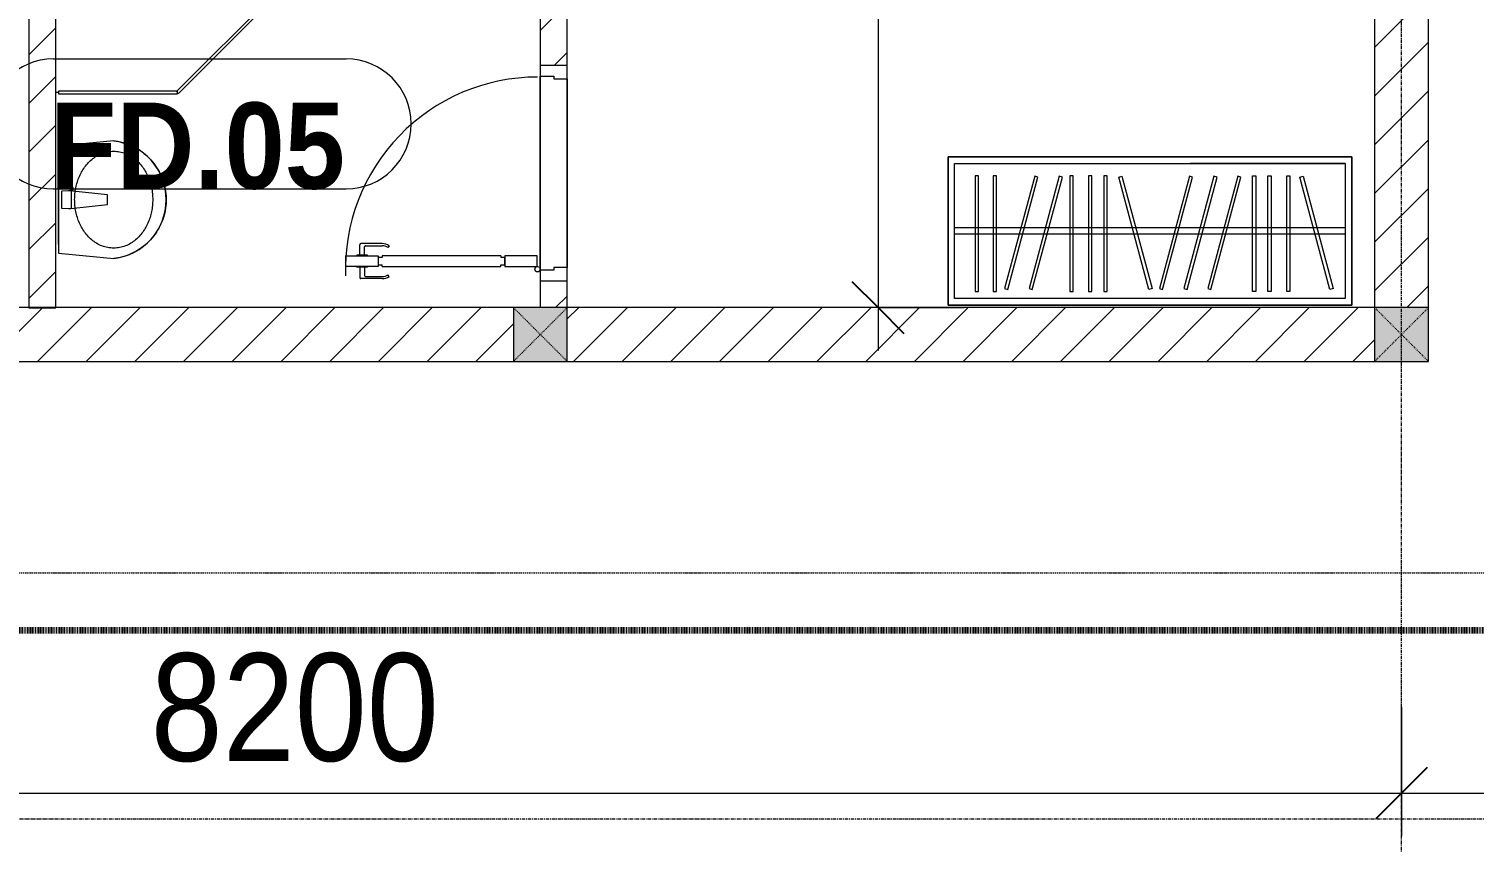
# Model space of a CAD drawing. Header units: millimetres. Extents: x 1591 to 239243, y -15958 to 82755.
# Drawn here: x 174251 to 179621, y 33752 to 36773 of the extents above; entities that cross this region are included whole.
import ezdxf

# ---------------------------------------------------------------- set-up
doc = ezdxf.new("R2010")
doc.units = ezdxf.units.MM
for name, pattern in [('1 NÉT CALL OUT', [6, 3, -3]), ('Dash Dot 3_16_', [7.9375, 4.7625, -1.5875, 0, -1.5875]), ('Dash_2_', [6, 3, -3]), ('Grid Line', [22.225, 12.7, -3.175, 3.175, -3.175])]:
    doc.linetypes.add(name, pattern=pattern)
for name, color, linetype, lineweight in [('0-1', 250, 'Continuous', 5), ('A-ANNO-DIMS', 211, 'Continuous', 9), ('A-ANNO-DIMS-160', 211, 'Continuous', 9), ('A-DETL-3', 90, '1 NÉT CALL OUT', 100), ('A-DETL-GENF-1', 9, 'Continuous', 9), ('A-DOOR-1', 254, 'Continuous', 9), ('A-DOOR-2', 9, 'Continuous', 9), ('A-DOOR-IDEN', 31, 'Continuous', 9), ('A-FLOR-2', 9, 'Continuous', 9), ('A-GLAZ-CURT-1', 254, 'Continuous', 9), ('A-GLAZ-CURT-2', 9, 'Continuous', 9), ('A-WALL-1', 253, 'Continuous', 18), ('A-WALL-2', 9, 'Continuous', 9), ('A-WALL-3', 113, 'Continuous', 18), ('A-WALL-PATT-1', 10, 'Continuous', 9), ('A-WALL-PATT-2', 111, 'Continuous', 9), ('G-ANNO-SYMB-1', 111, 'Dash Dot 3_16_', 18), ('I-FURN-1', 254, 'Continuous', 9), ('P-SANR-FIXT-1', 254, 'Continuous', 9), ('S-COLS', 52, 'Continuous', 9), ('S-COLS-6', 52, 'Continuous', 18), ('S-COLS-HDLN', 52, 'Dash_2_', 9), ('S-GRID-1', 1, 'Grid Line', 9)]:
    doc.layers.add(name, color=color, linetype=linetype, lineweight=lineweight)
doc.styles.add('Arial_B_4', font='arialbd_0.ttf', dxfattribs={"width": 0.9, "height": 320})
doc.styles.add('UTM Avo', font='UTM Avo.ttf', dxfattribs={"width": 0.9, "height": 400})
doc.dimstyles.new('1_Dim_chi_tiet_2_5', dxfattribs={"dimscale": 304.8, "dimtxt": 399.720379, "dimasz": 0.629921, "dimexe": 0.524934, "dimexo": 0.0625, "dimgap": 0.052493, "dimtad": 1, "dimdec": 0, "dimrnd": 5, "dimzin": 0, "dimdsep": 46, "dimtxsty": 'UTM Avo', "dimblk1": 'OBLIQUE', "dimblk2": 'OBLIQUE', "dimsah": 1, "dimcen": 0.09, "dimdle": 0.524934, "dimazin": 0, "dimtfac": 1, "dimtdec": 4, "dimtix": 1, "dimtmove": 0, "dimatfit": 3, "dimfxl": 1.049869, "dimfxlon": 1, "dimtvp": 1, "dimtolj": 1, "dimtzin": 0, "dimarcsym": 2})
doc.dimstyles.new('1_Dim_chi_tiet_2_5_1', dxfattribs={"dimscale": 304.8, "dimtxt": 399.720379, "dimasz": 0.629921, "dimexe": 0.524934, "dimexo": 0.0625, "dimgap": 0.052493, "dimtad": 1, "dimdec": 0, "dimrnd": 5, "dimzin": 0, "dimdsep": 46, "dimtxsty": 'UTM Avo', "dimblk1": 'OBLIQUE', "dimblk2": 'OBLIQUE', "dimsah": 1, "dimcen": 0.09, "dimdle": 0.524934, "dimazin": 0, "dimtfac": 1, "dimtdec": 4, "dimtix": 1, "dimtmove": 0, "dimatfit": 3, "dimfxl": 1.049869, "dimfxlon": 1, "dimtvp": 1, "dimtolj": 1, "dimtzin": 0, "dimarcsym": 2})
pattern_1 = [(45, (0, 0), (-90.50967, 90.50967), [])]
pattern_2 = [(45, (101998.83, 0), (-90.50967, 90.50967), [])]

# ---------------------------------------------------------------- blocks, each defined once
blk = doc.blocks.new('TU QUAN AO-SUITE ROOM_3 - TU QUAN AO-SUITE ROOM_3-885817-TKCS_MB TẦNG 5')
at = {"layer": 'I-FURN-1'}
for p, q in [((0, 0), (-550, 0)), ((-550, 0), (-550, -1500)), ((-550, -1500), (-550, 0)), ((-550, 0), (0, 0)), ((0, -1500), (0, 0)), ((0, 0), (0, -1500)), ((-550, -24), (-550, -576)), ((-526, -24), (-24, -24)), ((-526, -1476), (-526, -24)), ((-526, -24), (-526, -600)), ((-287, -24), (-287, -576)), ((-263, -24), (-263, -576)), ((-24, -24), (-24, -1476)), ((-478.3, -181.1), (-61.3, -69.4)), ((-58.2, -80.9), (-475.2, -192.7)), ((-61.3, -69.4), (-58.2, -80.9)), ((-475.2, -192.7), (-478.3, -181.1)), ((-480.1, -229.7), (-50.1, -229.7)), ((-480.1, -241.7), (-480.1, -229.7)), ((-50.1, -241.7), (-480.1, -241.7)), ((-50.1, -229.7), (-50.1, -241.7)), ((-480.1, -299.2), (-50.1, -299.2)), ((-480.1, -311.2), (-480.1, -299.2)), ((-50.1, -311.2), (-480.1, -311.2)), ((-50.1, -299.2), (-50.1, -311.2)), ((-480.1, -356.4), (-50.1, -356.4)), ((-480.1, -368.4), (-480.1, -356.4)), ((-50.1, -368.4), (-480.1, -368.4)), ((-50.1, -356.4), (-50.1, -368.4)), ((-475.2, -411.5), (-478.3, -423.1)), ((-478.3, -423.1), (-61.3, -534.9)), ((-58.2, -523.3), (-475.2, -411.5)), ((-475.2, -500.3), (-478.3, -511.9)), ((-478.3, -511.9), (-61.3, -623.6)), ((-58.2, -612.1), (-475.2, -500.3)), ((-61.3, -534.9), (-58.2, -523.3)), ((-287, -576), (-287, -1476)), ((-263, -576), (-263, -1476)), ((-526, -1476), (-526, -600)), ((-475.2, -591.5), (-478.3, -603.1)), ((-478.3, -603.1), (-61.3, -714.9)), ((-58.2, -703.3), (-475.2, -591.5)), ((-61.3, -623.6), (-58.2, -612.1)), ((-478.3, -853.9), (-61.3, -742.1)), ((-61.3, -714.9), (-58.2, -703.3)), ((-61.3, -742.1), (-58.2, -753.7)), ((-58.2, -753.7), (-475.2, -865.5)), ((-475.2, -865.5), (-478.3, -853.9)), ((-480.1, -908.6), (-480.1, -920.6)), ((-480.1, -908.6), (-480.1, -920.6)), ((-50.1, -908.6), (-480.1, -908.6)), ((-50.1, -920.6), (-50.1, -908.6)), ((-480.1, -920.6), (-50.1, -920.6)), ((-480.1, -965.8), (-480.1, -977.8)), ((-480.1, -965.8), (-480.1, -977.8)), ((-50.1, -965.8), (-480.1, -965.8)), ((-50.1, -977.8), (-50.1, -965.8)), ((-480.1, -977.8), (-50.1, -977.8)), ((-480.1, -1035.3), (-480.1, -1047.3)), ((-480.1, -1035.3), (-480.1, -1047.3)), ((-50.1, -1035.3), (-480.1, -1035.3)), ((-480.1, -1047.3), (-50.1, -1047.3)), ((-50.1, -1047.3), (-50.1, -1035.3)), ((-475.2, -1075.3), (-478.3, -1086.9)), ((-478.3, -1086.9), (-61.3, -1198.6)), ((-58.2, -1187.1), (-475.2, -1075.3)), ((-475.2, -1166.5), (-478.3, -1178.1)), ((-478.3, -1178.1), (-61.3, -1289.9)), ((-58.2, -1278.3), (-475.2, -1166.5)), ((-61.3, -1198.6), (-58.2, -1187.1)), ((-61.3, -1289.9), (-58.2, -1278.3)), ((-480.1, -1320.5), (-480.1, -1332.5)), ((-480.1, -1320.5), (-480.1, -1332.5)), ((-50.1, -1320.5), (-480.1, -1320.5)), ((-480.1, -1332.5), (-50.1, -1332.5)), ((-50.1, -1332.5), (-50.1, -1320.5)), ((-480.1, -1386.9), (-480.1, -1398.9)), ((-480.1, -1386.9), (-480.1, -1398.9)), ((-50.1, -1386.9), (-480.1, -1386.9)), ((-50.1, -1398.9), (-50.1, -1386.9)), ((-480.1, -1398.9), (-50.1, -1398.9)), ((-550, -1500), (0, -1500)), ((0, -1500), (-550, -1500)), ((-24, -1476), (-526, -1476))]:
    blk.add_line(p, q, dxfattribs=at)
blk = doc.blocks.new('bonruatreo - Chậu rửa-V40-TKCS_MB TẦNG 5')
at = {"layer": 'P-SANR-FIXT-1'}
for p, q in [((-218.6, 205), (-198.4, 0)), ((-18.5, 182.5), (-32.2, 52.9)), ((18.5, 182.5), (-18.5, 182.5)), ((33, 45.4), (18.5, 182.5)), ((198.4, 0), (218.6, 205)), ((-35.6, 54.2), (-44.7, 54.2)), ((-44.7, 54.2), (-44.7, 42.8)), ((-35.6, 52.9), (-35.6, 54.2)), ((-198.4, 0), (198.4, 0)), ((165, 0), (-165, 0)), ((-44.7, 42.8), (-35.6, 42.8)), ((-32.2, 52.9), (-35.6, 52.9)), ((-35.6, 44.2), (-35.6, 52.9)), ((-35.6, 42.8), (-35.6, 44.2)), ((-35.6, 44.2), (-33.1, 44.2)), ((-32.2, 52.9), (-33.1, 44.2)), ((-33, 37.3), (-31.4, 12.2)), ((32.7, 48.5), (-32.7, 48.5)), ((-30.2, 11), (30.2, 11)), ((31.4, 12.2), (33, 37.3))]:
    blk.add_line(p, q, dxfattribs=at)
at = {"layer": 'P-SANR-FIXT-1', "flags": 128}
blk.add_lwpolyline([(-218.6, 205), (-217.4, 213.7), (-215.9, 222.4), (-214, 231), (-211.8, 239.5), (-209.3, 247.9), (-206.4, 256.2), (-203.2, 264.4), (-199.6, 272.5), (-195.8, 280.4), (-191.6, 288.1), (-187.1, 295.7), (-182.3, 303.1), (-177.3, 310.3), (-171.9, 317.3), (-166.3, 324.1), (-160.4, 330.6), (-154.2, 336.9), (-147.8, 342.9), (-141.2, 348.7), (-134.3, 354.2), (-127.3, 359.4), (-120, 364.4), (-112.5, 369), (-104.9, 373.4), (-97.1, 377.4), (-89.1, 381.2), (-81, 384.6), (-72.7, 387.6), (-64.4, 390.4), (-55.9, 392.8), (-47.3, 394.8), (-38.7, 396.6), (-30, 397.9), (-21.3, 399), (-12.5, 399.6), (-3.7, 400), (5.1, 399.9), (13.9, 399.6), (22.6, 398.8), (31.4, 397.8), (40.1, 396.3), (48.7, 394.5), (57.2, 392.4), (65.7, 390), (74, 387.2), (82.2, 384.1), (90.3, 380.6), (98.3, 376.8), (106.1, 372.7), (113.7, 368.3), (121.1, 363.6), (128.4, 358.7), (135.4, 353.4), (142.2, 347.8), (148.8, 342), (155.2, 335.9), (161.3, 329.6), (167.2, 323), (172.8, 316.2), (178.1, 309.2), (183.1, 302), (187.8, 294.6), (192.2, 287), (196.4, 279.2), (200.2, 271.3), (203.7, 263.2), (206.8, 255), (209.7, 246.6), (212.2, 238.2), (214.3, 229.7), (216.1, 221.1), (217.6, 212.4), (218.6, 205)], dxfattribs=at)
at = {"layer": 'P-SANR-FIXT-1'}
for centre, radius, start, end in [((0, 180), 220, 6.525, 173.475), ((5.5, 41.4), 38.7, 175.8543, 186.034), ((-30.1, 12.3), 1.3, 183.5997, 268.7722), ((30.1, 12.3), 1.3, 271.2278, 356.4003), ((-5.5, 41.4), 38.7, 353.966, 6.034)]:
    blk.add_arc(centre, radius, start, end, dxfattribs=at)
for points in [[(-180, 205), (-180, 212.4), (-178.6, 227.3), (-172.4, 248.8), (-162.5, 268.9), (-149.4, 287), (-133.8, 303), (-116.1, 316.6), (-96.9, 327.9), (-76.5, 336.8), (-55.2, 343.5), (-33.3, 347.9), (-11.2, 350.1), (11.1, 350.1), (33.3, 347.9), (55.2, 343.5), (76.5, 336.8), (96.9, 327.9), (116.1, 316.6), (133.8, 302.9), (149.5, 287), (162.5, 268.8), (172.4, 248.8), (178.6, 227.3), (180, 212.4), (180, 205)], [(180, 205), (180, 197.6), (178.6, 182.7), (172.4, 161.2), (162.5, 141.2), (149.5, 123), (133.8, 107.1), (116.1, 93.4), (96.9, 82.1), (76.5, 73.2), (55.2, 66.5), (33.3, 62.1), (11.1, 59.9), (-11.2, 59.9), (-33.3, 62.1), (-55.2, 66.5), (-76.5, 73.2), (-96.9, 82.1), (-116.1, 93.4), (-133.8, 107), (-149.4, 123), (-162.5, 141.1), (-172.4, 161.2), (-178.6, 182.7), (-180, 197.6), (-180, 205)]]:
    blk.add_open_spline(points, degree=3, dxfattribs=at)
blk = doc.blocks.new('System Panel - Glazed-647900-TKCS_MB TẦNG 5')
at = {"layer": 'A-GLAZ-CURT-2'}
for p, q in [((221.3, 5), (-221.3, 5)), ((-221.3, 5), (-221.3, -5)), ((221.3, -5), (221.3, 5)), ((-221.3, -5), (221.3, -5))]:
    blk.add_line(p, q, dxfattribs=at)
blk = doc.blocks.new('System Panel - Glazed-579379-TKCS_MB TẦNG 5')
at = {"layer": 'A-GLAZ-CURT-2'}
for p, q in [((350.6, 5), (-350.6, 5)), ((-350.6, 5), (-350.6, -5)), ((350.6, -5), (350.6, 5)), ((-350.6, -5), (350.6, -5))]:
    blk.add_line(p, q, dxfattribs=at)
blk = doc.blocks.new('DOOR_CW_01 CANH MO-PANEL KINH - DIG_02-800x2200-CỬA NHÔM KÍNH-400864-TKCS_MB TẦNG 5')
at = {"layer": 'A-DETL-GENF-1'}
for p, q in [((-347, 772), (-307, 772)), ((-347, 652), (-347, 772)), ((-307, 772), (-307, 652)), ((-392, 637), (-392, 716.5)), ((-349, 720.5), (-388, 720.5)), ((-384, 699.5), (-384, 637)), ((-349, 703.5), (-380, 703.5)), ((-349, 731.8), (-347, 731.8)), ((-349, 692.2), (-349, 731.8)), ((-347, 692.2), (-347, 731.8)), ((-307, 692.2), (-307, 731.8)), ((-305, 731.8), (-307, 731.8)), ((-305, 692.2), (-305, 731.8)), ((-305, 720.5), (-266, 720.5)), ((-305, 703.5), (-274, 703.5)), ((-270, 699.5), (-270, 637)), ((-262, 637), (-262, 716.5)), ((-347, 692.2), (-349, 692.2)), ((-307, 652), (-347, 652)), ((-313, 652), (-341, 652)), ((-341, 652), (-341, 638)), ((-313, 638), (-313, 652)), ((-307, 692.2), (-305, 692.2)), ((-383.9, 611.2), (-377.3, 615.8)), ((-347, 638), (-341, 638)), ((-347, 638), (-347, 196)), ((-307, 638), (-313, 638)), ((-307, 196), (-307, 638)), ((-270.1, 611.2), (-276.7, 615.8)), ((-347, 196), (-341, 196)), ((-307, 182), (-347, 182)), ((-347, 182), (-347, 62)), ((-341, 196), (-341, 182)), ((-341, 182), (-313, 182)), ((-307, 196), (-313, 196)), ((-313, 182), (-313, 196)), ((-307, 62), (-307, 182)), ((-347, 62), (-307, 62))]:
    blk.add_line(p, q, dxfattribs=at)
blk.add_circle((-357, 60), 10, dxfattribs=at)
for centre, radius, start, end in [((-357, 60), 714, 360, 92), ((-388, 716.5), 4, 90, 180), ((-380, 699.5), 4, 90, 180), ((-274, 699.5), 4, 0, 90), ((-266, 716.5), 4, 0, 90), ((-347, 637), 45, 180, 215), ((-347, 637), 37, 180, 215), ((-307, 637), 37, 325, 0), ((-307, 637), 45, 325, 0)]:
    blk.add_arc(centre, radius, start, end, dxfattribs=at)
at = {"layer": 'A-DOOR-2'}
for p, q in [((-360, 50), (-400, 50)), ((-400, 50), (-400, -50)), ((-360, 0), (-360, 50)), ((-350, 0), (-360, 0)), ((-357, 50), (-332, 50)), ((-350, -50), (-350, 0)), ((360, 0), (350, 0)), ((350, 0), (350, -50)), ((400, 50), (360, 50)), ((360, 50), (360, 0)), ((400, -50), (400, 50)), ((-400, -50), (-350, -50)), ((350, -50), (400, -50))]:
    blk.add_line(p, q, dxfattribs=at)
blk = doc.blocks.new('NCV_TKTC_TANG 5_rvt-1-TKCS_MB TẦNG 5')
at = {"layer": 'A-WALL-PATT-1'}
h = blk.add_hatch(dxfattribs=at)
h.set_pattern_fill('FP_1', color=256, style=0, pattern_type=2)
h.set_pattern_definition(pattern_1)
h.paths.add_polyline_path([(72352.6, 35737.4), (72352.6, 37736.9), (72252.6, 37736.9), (72252.6, 35737.4), (72352.6, 35737.4)])
h.paths.add_polyline_path([(72352.6, 37836.9), (72352.6, 40136.9), (72252.6, 40136.9), (72252.6, 37836.9)])
h = blk.add_hatch(dxfattribs=at)
h.set_pattern_fill('FP_1', color=256, style=0, pattern_type=2)
h.set_pattern_definition(pattern_1)
h.paths.add_polyline_path([(74153, 35737.4), (74252.6, 35737.4), (74252.6, 35836.9), (74152.6, 35836.9), (74152.6, 35737.4)])
h.paths.add_polyline_path([(74202.6, 36636.9), (74252.6, 36636.9), (74252.6, 37736.9), (74152.6, 37736.9), (74152.6, 36636.9), (74157, 36636.9)])
at = {"layer": 'A-FLOR-2'}
for p, q in [((74152.6, 36596.9), (74152.6, 35876.9)), ((74252.6, 36586.9), (74252.6, 35886.9)), ((74252.6, 35886.9), (74252.6, 36586.9)), ((72362.6, 36536.9), (72352.6, 36536.9))]:
    blk.add_line(p, q, dxfattribs=at)
at = {"layer": 'A-WALL-1'}
for p, q in [((72252.6, 37736.9), (72252.6, 35736.9)), ((72352.6, 35736.9), (72352.6, 37736.9)), ((74152.6, 37736.9), (74152.6, 36636.9)), ((74252.6, 36636.9), (74252.6, 37736.9)), ((74152.6, 35836.9), (74152.6, 35737.4)), ((74252.6, 35737.4), (74252.6, 35836.9)), ((72252.6, 35736.9), (72352.6, 35736.9))]:
    blk.add_line(p, q, dxfattribs=at)
at = {"layer": 'A-WALL-2'}
for p, q in [((74152.6, 35876.9), (74152.6, 36596.9)), ((74252.6, 36586.9), (74252.6, 35886.9))]:
    blk.add_line(p, q, dxfattribs=at)
at = {"layer": 'A-DOOR-1', "rotation": 89.99999999999925}
blk.add_blockref('DOOR_CW_01 CANH MO-PANEL KINH - DIG_02-800x2200-CỬA NHÔM KÍNH-400864-TKCS_MB TẦNG 5', (74202.6, 36236.9), dxfattribs=at)
at = {"layer": 'A-GLAZ-CURT-1', "rotation": 44.99999999999996}
blk.add_blockref('System Panel - Glazed-579379-TKCS_MB TẦNG 5', (73053, 36784.8), dxfattribs=at)
at = {"layer": 'A-GLAZ-CURT-1'}
blk.add_blockref('System Panel - Glazed-647900-TKCS_MB TẦNG 5', (72583.9, 36536.9), dxfattribs=at)
at = {"layer": 'I-FURN-1', "rotation": 269.9999999999996}
blk.add_blockref('TU QUAN AO-SUITE ROOM_3 - TU QUAN AO-SUITE ROOM_3-885817-TKCS_MB TẦNG 5', (77167.6, 35746.9), dxfattribs=at)
at = {"layer": 'P-SANR-FIXT-1', "rotation": 270.0000000000001}
blk.add_blockref('bonruatreo - Chậu rửa-V40-TKCS_MB TẦNG 5', (72362.6, 36138.3), dxfattribs=at)
blk = doc.blocks.new('G1_SOF - BO TRU - 200x200-3055083-TKCS_MB TẦNG 5')
at = {"layer": 'S-COLS'}
blk.add_hatch(color=256, dxfattribs=at).paths.add_polyline_path([(100, -100), (100, 100), (-100, 100), (-100, -100), (8.4, -100)])
at = {"layer": 'S-COLS-6'}
for p, q in [((100, 100), (-100, 100)), ((-100, 100), (-100, -100)), ((100, -100), (100, 100)), ((-100, -100), (100, -100))]:
    blk.add_line(p, q, dxfattribs=at)
at = {"layer": 'S-COLS-HDLN'}
for p, q in [((100, 100), (-100, -100)), ((-100, 100), (100, -100))]:
    blk.add_line(p, q, dxfattribs=at)
blk = doc.blocks.new('DIMBLOCK90-TKCS_MB TẦNG 5')
at = {"layer": 'A-ANNO-DIMS-160'}
for p, q in [((177406.8, 44496.1), (177406.8, 35577.4)), ((177726.8, 44336.1), (177246.8, 44336.1)), ((177406.8, 44336.1), (177726.8, 44336.1)), ((177726.8, 35737.4), (177246.8, 35737.4)), ((177406.8, 35737.4), (177726.8, 35737.4))]:
    blk.add_line(p, q, dxfattribs=at)
at = {"layer": 'A-ANNO-DIMS-160', "lineweight": 25}
for p, q in [((177406.8, 44336.1), (177310.8, 44432.1)), ((177406.8, 44336.1), (177502.8, 44240.1)), ((177406.8, 35737.4), (177310.8, 35833.4)), ((177406.8, 35737.4), (177502.8, 35641.4))]:
    blk.add_line(p, q, dxfattribs=at)
at = {"layer": 'A-ANNO-DIMS-160', "color": 0, "insert": (176887.1, 39489), "char_height": 400, "width": 1314.636, "attachment_point": 1, "rotation": 90, "line_spacing_factor": 1.110334, "style": 'UTM Avo'}
blk.add_mtext('8600', dxfattribs=at)
blk = doc.blocks.new('_Oblique')
at = {"color": 0, "linetype": 'ByBlock', "lineweight": -2}
blk.add_line((-0.5, -0.5), (0.5, 0.5), dxfattribs=at)
blk = doc.blocks.new('STN_Door Tag - STN_Door Tag-1788670-TKCS_MB TẦNG 5')
at = {"layer": 'A-DOOR-IDEN'}
for p, q in [((-3.37, 1.495), (3.431, 1.495)), ((-3.37, -1.524), (3.431, -1.524))]:
    blk.add_line(p, q, dxfattribs=at)
for centre, start, end in [((-3.37, -0.015), 90, 270), ((3.431, -0.015), 270, 90)]:
    blk.add_arc(centre, 1.509, start, end, dxfattribs=at)
blk = doc.blocks.new('DIMBLOCK258-TKCS_MB TẦNG 5')
at = {"layer": 'A-ANNO-DIMS-160'}
for p, q in [((171151.4, 34253.5), (171151.4, 33773.5)), ((171151.4, 33933.5), (171151.4, 34253.5)), ((179351.4, 34253.5), (179351.4, 33773.5)), ((179351.4, 33933.5), (179351.4, 34253.5)), ((171151.4, 33933.5), (179351.4, 33933.5))]:
    blk.add_line(p, q, dxfattribs=at)
at = {"layer": 'A-ANNO-DIMS-160', "lineweight": 25}
for p, q in [((171151.4, 33933.5), (171247.4, 34029.5)), ((179351.4, 33933.5), (179447.4, 34029.5)), ((171151.4, 33933.5), (171055.4, 33837.5)), ((179351.4, 33933.5), (179255.4, 33837.5))]:
    blk.add_line(p, q, dxfattribs=at)
at = {"layer": 'A-ANNO-DIMS-160', "color": 0, "insert": (174703.6, 34453.1), "char_height": 400, "width": 1314.636, "attachment_point": 1, "line_spacing_factor": 1.110334, "style": 'UTM Avo'}
blk.add_mtext('8200', dxfattribs=at)
blk = doc.blocks.new('DIMBLOCK259-TKCS_MB TẦNG 5')
at = {"layer": 'A-ANNO-DIMS-160'}
for p, q in [((179351.4, 34253.5), (179351.4, 33773.5)), ((179351.4, 33933.5), (179351.4, 34253.5)), ((185551.4, 34253.5), (185551.4, 33773.5)), ((185551.4, 33933.5), (185551.4, 34253.5)), ((179351.4, 33933.5), (185551.4, 33933.5))]:
    blk.add_line(p, q, dxfattribs=at)
at = {"layer": 'A-ANNO-DIMS-160', "lineweight": 25}
for p, q in [((179351.4, 33933.5), (179447.4, 34029.5)), ((185551.4, 33933.5), (185647.4, 34029.5)), ((179351.4, 33933.5), (179255.4, 33837.5)), ((185551.4, 33933.5), (185455.4, 33837.5))]:
    blk.add_line(p, q, dxfattribs=at)
at = {"layer": 'A-ANNO-DIMS-160', "color": 0, "insert": (181903.6, 34453.1), "char_height": 400, "width": 1314.636, "attachment_point": 1, "line_spacing_factor": 1.110334, "style": 'UTM Avo'}
blk.add_mtext('6200', dxfattribs=at)

msp = doc.modelspace()

# ---------------------------------------------------------------- hatches: boundary and pattern name
at = {"layer": 'A-WALL-PATT-2'}
h = msp.add_hatch(dxfattribs=at)
h.set_pattern_fill('FP_1', color=256, style=0, pattern_type=2)
h.set_pattern_definition(pattern_2)
h.paths.add_polyline_path([(179251.4, 35737.4), (179451.4, 35737.4), (179451.4, 39236.9), (179251.4, 39236.9), (179251.4, 36059.6)])
h = msp.add_hatch(dxfattribs=at)
h.set_pattern_fill('FP_1', color=256, style=0, pattern_type=2)
h.set_pattern_definition(pattern_2)
h.paths.add_polyline_path([(146651.5, 35537.4), (151451.7, 35537.4), (151451.7, 35737.4), (146651.5, 35736.9), (146651.5, 35554)])
h.paths.add_polyline_path([(161091.4, 35537.4), (162851.4, 35537.4), (162851.4, 35737.4), (161091.4, 35736.9), (161091.4, 35697.4)])
h.paths.add_polyline_path([(179070.6, 35537.4), (179251.4, 35537.4), (179251.4, 35737.4), (176251.7, 35736.9), (176251.7, 35537.4)])
h.paths.add_polyline_path([(159860.9, 35537.4), (160001.4, 35537.4), (160001.4, 35737.4), (158651.4, 35736.9), (158651.4, 35537.4), (159851.4, 35537.4)])
h.paths.add_polyline_path([(166151.4, 35537.4), (167851.7, 35537.4), (167851.7, 35737.4), (163051.4, 35736.9), (163051.4, 35537.4), (166051.4, 35537.4)])
h.paths.add_polyline_path([(158451.4, 35537.4), (158451.4, 35737.4), (154851.5, 35736.9), (154851.5, 35537.4), (158114.3, 35537.4)])
h.paths.add_polyline_path([(176051.7, 35537.4), (176051.7, 35737.4), (174101.4, 35736.9), (174101.4, 35537.4), (175846.5, 35537.4)])
h.paths.add_polyline_path([(151651.7, 35537.4), (153411.4, 35537.4), (153411.4, 35737.4), (151651.7, 35736.9), (151651.7, 35685.3)])
h.paths.add_polyline_path([(173011.4, 35537.4), (173011.4, 35737.4), (171251.5, 35736.9), (171251.5, 35537.4), (172622.5, 35537.4)])
h.paths.add_polyline_path([(154651.5, 35537.4), (154650.6, 35737.4), (154501.4, 35736.9), (154501.4, 35537.4), (154651.4, 35537.4)])
h.paths.add_polyline_path([(170976.4, 35537.4), (171051.5, 35537.4), (171051.4, 35737.4), (169291.4, 35736.9), (169291.4, 35537.4), (170457, 35537.4)])
h.paths.add_polyline_path([(168051.7, 35537.4), (168201.4, 35537.4), (168201.4, 35737.4), (168051.7, 35736.9), (168051.7, 35543.2)])

# ---------------------------------------------------------------- linework, layer by layer
at = {"layer": 'A-DETL-3'}
msp.add_line((184681.4, 34537.4), (170281.4, 34537.4), dxfattribs=at)
at = {"layer": 'A-WALL-3'}
for p, q in [((179251.4, 39236.9), (179251.4, 35737.4)), ((179451.4, 35737.4), (179451.4, 39236.9)), ((176051.7, 35737.4), (174101.4, 35737.4)), ((179251.4, 35737.4), (176251.7, 35737.4)), ((174101.4, 35537.4), (176051.7, 35537.4)), ((176251.7, 35537.4), (179251.4, 35537.4))]:
    msp.add_line(p, q, dxfattribs=at)
at = {"layer": 'G-ANNO-SYMB-1'}
msp.add_line((130746.6, 34751.5), (236925.7, 34751.5), dxfattribs=at)
at = {"layer": 'S-GRID-1'}
for p, q in [((179351.4, 19118.3), (179351.4, 76659.6)), ((227946.4, 33836.9), (138442.9, 33836.9))]:
    msp.add_line(p, q, dxfattribs=at)

# ---------------------------------------------------------------- block references
at = {"layer": '0-1'}
msp.add_blockref('NCV_TKTC_TANG 5_rvt-1-TKCS_MB TẦNG 5', (101998.8, 0), dxfattribs=at)
at = {"layer": 'A-DOOR-IDEN', "xscale": 159.9999999999999, "yscale": 159.9999999999999, "zscale": 159.9999999999999}
msp.add_blockref('STN_Door Tag - STN_Door Tag-1788670-TKCS_MB TẦNG 5', (174881.3, 36422.2), dxfattribs=at)
at = {"layer": 'S-COLS'}
for p in [(176151.7, 35637.4), (179351.4, 35637.4)]:
    msp.add_blockref('G1_SOF - BO TRU - 200x200-3055083-TKCS_MB TẦNG 5', p, dxfattribs=at)

# ---------------------------------------------------------------- texts
at = {"layer": 'A-DOOR-IDEN', "insert": (174878.1, 36336.8), "char_height": 320, "width": 1124.64, "attachment_point": 5, "line_spacing_factor": 0.936439, "style": 'Arial_B_4'}
msp.add_mtext('\\pt7.2,14.4,21.6,28.8,36,43.2,50.4,57.6,64.8,72,79.2,86.4,93.6,100.8,108,115.2,122.4,129.6,136.8,144,151.2,158.4,165.6,172.8,180,187.2,194.4,201.6,208.8,216,223.2,230.4;FD.05', dxfattribs=at)

# ---------------------------------------------------------------- dimensions: what is measured, and where the dimension line sits
at = {"layer": 'A-ANNO-DIMS'}
dim = msp.add_linear_dim(base=(177406.8, 35737.4), p1=(177726.8, 44336.1), p2=(177726.8, 35737.4), angle=90, dimstyle='1_Dim_chi_tiet_2_5', override={"dimpost": '<>', "dimfxl": 8598.760351}, dxfattribs=at)
dim.commit()
dim.dimension.update_dxf_attribs({"geometry": 'DIMBLOCK90-TKCS_MB TẦNG 5', "text_midpoint": (177183.8, 40036.7)})
for base, p1, p2, override, picture, middle in [((179351.4, 33933.5), (171151.4, 34253.5), (179351.4, 34253.5), {"dimpost": '<>', "dimfxl": 8200}, 'DIMBLOCK258-TKCS_MB TẦNG 5', (175251.4, 34156.5)), ((185551.4, 33933.5), (179351.4, 34253.5), (185551.4, 34253.5), {"dimpost": '<>', "dimfxl": 6200}, 'DIMBLOCK259-TKCS_MB TẦNG 5', (182451.4, 34156.5))]:
    dim = msp.add_linear_dim(base=base, p1=p1, p2=p2, dimstyle='1_Dim_chi_tiet_2_5_1', override=override, dxfattribs=at)
    dim.commit()
    dim.dimension.update_dxf_attribs({"geometry": picture, "text_midpoint": middle})

doc.saveas('drawing.dxf')
